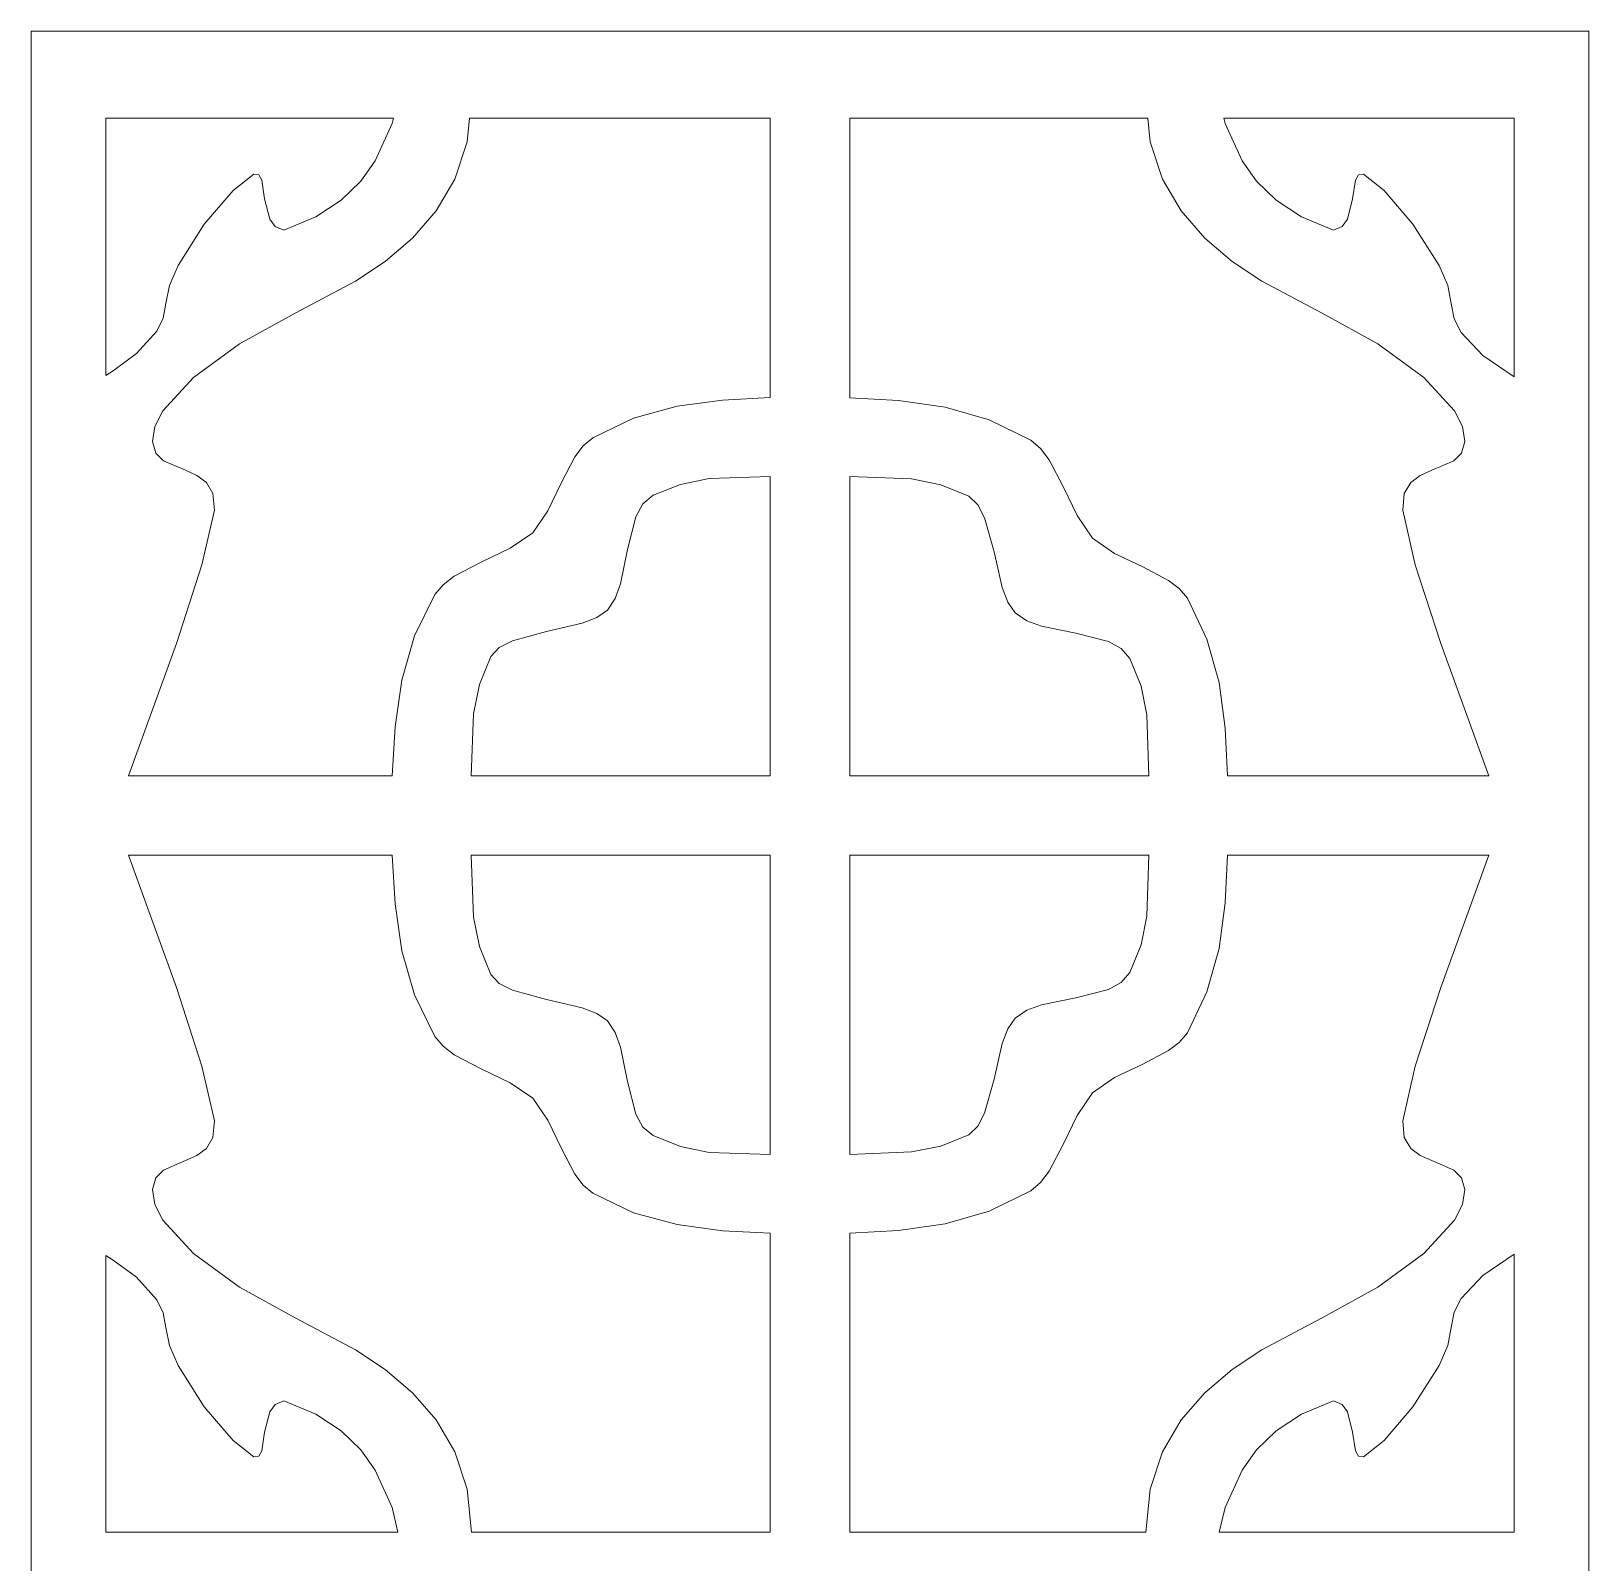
# Model space of a CAD drawing. Header units: centimetres. Extents: x -9.2 to 6.7, y -13.6 to 13.1.
# Drawn here: x -0.08 to 6.71, y 6.39 to 13.07 of the extents above; entities that cross this region are included whole.
import ezdxf

# ---------------------------------------------------------------- set-up
doc = ezdxf.new("R2010")
doc.units = ezdxf.units.CM
doc.header["$MEASUREMENT"] = 0
doc.layers.add('layer 1', color=7, linetype='Continuous')

msp = doc.modelspace()

# ---------------------------------------------------------------- linework, layer by layer
at = {"layer": 'layer 1', "color": 242, "lineweight": 9}
for points, knots in [([(-0.08297, 13.06701), (-0.08297, 13.06701), (6.71348, 13.06701), (6.71348, 13.06701), (6.71348, 13.06701), (6.71348, 13.06701), (6.71348, -13.57505), (6.71348, -13.57505), (6.71348, -13.57505), (6.71348, -13.57505), (-0.08297, -13.57505), (-0.08297, -13.57505), (-0.08297, -13.57505), (-0.08297, -13.57505), (-0.08297, 13.06701), (-0.08297, 13.06701)], [0, 0, 0, 0, 0.2, 0.2, 0.2, 0.2, 0.4, 0.4, 0.4, 0.4, 0.6, 0.6, 0.6, 0.6, 1, 1, 1, 1]), ([(0.24286, 12.68694), (0.24286, 12.68694), (1.49748, 12.68694), (1.49748, 12.68694), (1.49748, 12.68694), (1.49748, 12.68694), (1.4924, 12.66482), (1.4924, 12.66482), (1.4924, 12.66482), (1.4924, 12.66482), (1.41815, 12.50112), (1.41815, 12.50112), (1.41815, 12.50112), (1.41815, 12.50112), (1.35477, 12.4134), (1.35477, 12.4134), (1.35477, 12.4134), (1.35477, 12.4134), (1.26922, 12.32959), (1.26922, 12.32959), (1.26922, 12.32959), (1.26922, 12.32959), (1.15893, 12.25664), (1.15893, 12.25664), (1.15893, 12.25664), (1.15893, 12.25664), (1.01998, 12.19933), (1.01998, 12.19933), (1.01998, 12.19933), (1.01998, 12.19933), (0.98177, 12.21539), (0.98177, 12.21539), (0.98177, 12.21539), (0.98177, 12.21539), (0.95788, 12.24753), (0.95788, 12.24753), (0.95788, 12.24753), (0.95788, 12.24753), (0.93574, 12.33611), (0.93574, 12.33611), (0.93574, 12.33611), (0.93574, 12.33611), (0.92315, 12.41774), (0.92315, 12.41774), (0.92315, 12.41774), (0.92315, 12.41774), (0.91056, 12.44076), (0.91056, 12.44076), (0.91056, 12.44076), (0.91056, 12.44076), (0.88884, 12.44379), (0.88884, 12.44379), (0.88884, 12.44379), (0.88884, 12.44379), (0.79897, 12.37259), (0.79897, 12.37259), (0.79897, 12.37259), (0.79897, 12.37259), (0.67261, 12.22495), (0.67261, 12.22495), (0.67261, 12.22495), (0.67261, 12.22495), (0.55841, 12.04517), (0.55841, 12.04517), (0.55841, 12.04517), (0.55841, 12.04517), (0.52107, 11.95748), (0.52107, 11.95748), (0.52107, 11.95748), (0.52107, 11.95748), (0.50501, 11.87888), (0.50501, 11.87888), (0.50501, 11.87888), (0.50501, 11.87888), (0.49283, 11.81548), (0.49283, 11.81548), (0.49283, 11.81548), (0.49283, 11.81548), (0.46505, 11.75817), (0.46505, 11.75817), (0.46505, 11.75817), (0.46505, 11.75817), (0.37734, 11.66047), (0.37734, 11.66047), (0.37734, 11.66047), (0.37734, 11.66047), (0.27443, 11.58491), (0.27443, 11.58491), (0.27443, 11.58491), (0.27443, 11.58491), (0.24286, 11.56472), (0.24286, 11.56472), (0.24286, 11.56472), (0.24286, 11.56472), (0.24286, 12.68694), (0.24286, 12.68694)], [0, 0, 0, 0, 0.04, 0.04, 0.04, 0.04, 0.08, 0.08, 0.08, 0.08, 0.12, 0.12, 0.12, 0.12, 0.16, 0.16, 0.16, 0.16, 0.2, 0.2, 0.2, 0.2, 0.24, 0.24, 0.24, 0.24, 0.28, 0.28, 0.28, 0.28, 0.32, 0.32, 0.32, 0.32, 0.36, 0.36, 0.36, 0.36, 0.4, 0.4, 0.4, 0.4, 0.44, 0.44, 0.44, 0.44, 0.48, 0.48, 0.48, 0.48, 0.52, 0.52, 0.52, 0.52, 0.56, 0.56, 0.56, 0.56, 0.6, 0.6, 0.6, 0.6, 0.64, 0.64, 0.64, 0.64, 0.68, 0.68, 0.68, 0.68, 0.72, 0.72, 0.72, 0.72, 0.76, 0.76, 0.76, 0.76, 0.8, 0.8, 0.8, 0.8, 0.84, 0.84, 0.84, 0.84, 0.88, 0.88, 0.88, 0.88, 0.92, 0.92, 0.92, 0.92, 1, 1, 1, 1]), ([(1.83002, 12.68694), (1.83002, 12.68694), (3.14156, 12.68694), (3.14156, 12.68694), (3.14156, 12.68694), (3.14156, 12.68694), (3.14156, 11.46853), (3.14156, 11.46853), (3.14156, 11.46853), (3.14156, 11.46853), (2.93401, 11.45813), (2.93401, 11.45813), (2.93401, 11.45813), (2.93401, 11.45813), (2.73514, 11.43077), (2.73514, 11.43077), (2.73514, 11.43077), (2.73514, 11.43077), (2.54581, 11.37866), (2.54581, 11.37866), (2.54581, 11.37866), (2.54581, 11.37866), (2.36779, 11.29312), (2.36779, 11.29312), (2.36779, 11.29312), (2.36779, 11.29312), (2.32568, 11.25795), (2.32568, 11.25795), (2.32568, 11.25795), (2.32568, 11.25795), (2.28963, 11.21106), (2.28963, 11.21106), (2.28963, 11.21106), (2.28963, 11.21106), (2.22884, 11.09554), (2.22884, 11.09554), (2.22884, 11.09554), (2.22884, 11.09554), (2.17196, 10.97526), (2.17196, 10.97526), (2.17196, 10.97526), (2.17196, 10.97526), (2.10553, 10.87888), (2.10553, 10.87888), (2.10553, 10.87888), (2.10553, 10.87888), (2.00695, 10.812), (2.00695, 10.812), (2.00695, 10.812), (2.00695, 10.812), (1.88277, 10.75252), (1.88277, 10.75252), (1.88277, 10.75252), (1.88277, 10.75252), (1.76293, 10.68955), (1.76293, 10.68955), (1.76293, 10.68955), (1.76293, 10.68955), (1.71472, 10.65265), (1.71472, 10.65265), (1.71472, 10.65265), (1.71472, 10.65265), (1.6787, 10.61052), (1.6787, 10.61052), (1.6787, 10.61052), (1.6787, 10.61052), (1.58924, 10.42903), (1.58924, 10.42903), (1.58924, 10.42903), (1.58924, 10.42903), (1.53367, 10.2358), (1.53367, 10.2358), (1.53367, 10.2358), (1.53367, 10.2358), (1.50457, 10.03215), (1.50457, 10.03215), (1.50457, 10.03215), (1.50457, 10.03215), (1.49284, 9.81983), (1.49284, 9.81983), (1.49284, 9.81983), (1.49284, 9.81983), (0.34129, 9.81983), (0.34129, 9.81983), (0.34129, 9.81983), (0.34129, 9.81983), (0.55102, 10.39647), (0.55102, 10.39647), (0.55102, 10.39647), (0.55102, 10.39647), (0.66219, 10.73993), (0.66219, 10.73993), (0.66219, 10.73993), (0.66219, 10.73993), (0.71689, 10.97831), (0.71689, 10.97831), (0.71689, 10.97831), (0.71689, 10.97831), (0.71039, 11.04995), (0.71039, 11.04995), (0.71039, 11.04995), (0.71039, 11.04995), (0.68259, 11.09815), (0.68259, 11.09815), (0.68259, 11.09815), (0.68259, 11.09815), (0.64047, 11.12942), (0.64047, 11.12942), (0.64047, 11.12942), (0.64047, 11.12942), (0.59097, 11.15156), (0.59097, 11.15156), (0.59097, 11.15156), (0.59097, 11.15156), (0.49458, 11.19324), (0.49458, 11.19324), (0.49458, 11.19324), (0.49458, 11.19324), (0.46115, 11.22668), (0.46115, 11.22668), (0.46115, 11.22668), (0.46115, 11.22668), (0.44638, 11.27749), (0.44638, 11.27749), (0.44638, 11.27749), (0.44638, 11.27749), (0.4568, 11.34218), (0.4568, 11.34218), (0.4568, 11.34218), (0.4568, 11.34218), (0.49197, 11.41166), (0.49197, 11.41166), (0.49197, 11.41166), (0.49197, 11.41166), (0.6257, 11.55713), (0.6257, 11.55713), (0.6257, 11.55713), (0.6257, 11.55713), (0.82545, 11.70301), (0.82545, 11.70301), (0.82545, 11.70301), (0.82545, 11.70301), (1.06905, 11.83676), (1.06905, 11.83676), (1.06905, 11.83676), (1.06905, 11.83676), (1.33261, 11.97657), (1.33261, 11.97657), (1.33261, 11.97657), (1.33261, 11.97657), (1.46157, 12.06299), (1.46157, 12.06299), (1.46157, 12.06299), (1.46157, 12.06299), (1.58099, 12.16416), (1.58099, 12.16416), (1.58099, 12.16416), (1.58099, 12.16416), (1.68433, 12.2827), (1.68433, 12.2827), (1.68433, 12.2827), (1.68433, 12.2827), (1.76554, 12.42209), (1.76554, 12.42209), (1.76554, 12.42209), (1.76554, 12.42209), (1.81938, 12.58447), (1.81938, 12.58447), (1.81938, 12.58447), (1.81938, 12.58447), (1.83002, 12.68694), (1.83002, 12.68694)], [0, 0, 0, 0, 0.0227273, 0.0227273, 0.0227273, 0.0227273, 0.0454545, 0.0454545, 0.0454545, 0.0454545, 0.0681818, 0.0681818, 0.0681818, 0.0681818, 0.0909091, 0.0909091, 0.0909091, 0.0909091, 0.1136364, 0.1136364, 0.1136364, 0.1136364, 0.1363636, 0.1363636, 0.1363636, 0.1363636, 0.1590909, 0.1590909, 0.1590909, 0.1590909, 0.1818182, 0.1818182, 0.1818182, 0.1818182, 0.2045455, 0.2045455, 0.2045455, 0.2045455, 0.2272727, 0.2272727, 0.2272727, 0.2272727, 0.25, 0.25, 0.25, 0.25, 0.2727273, 0.2727273, 0.2727273, 0.2727273, 0.2954545, 0.2954545, 0.2954545, 0.2954545, 0.3181818, 0.3181818, 0.3181818, 0.3181818, 0.3409091, 0.3409091, 0.3409091, 0.3409091, 0.3636364, 0.3636364, 0.3636364, 0.3636364, 0.3863636, 0.3863636, 0.3863636, 0.3863636, 0.4090909, 0.4090909, 0.4090909, 0.4090909, 0.4318182, 0.4318182, 0.4318182, 0.4318182, 0.4545455, 0.4545455, 0.4545455, 0.4545455, 0.4772727, 0.4772727, 0.4772727, 0.4772727, 0.5, 0.5, 0.5, 0.5, 0.5227273, 0.5227273, 0.5227273, 0.5227273, 0.5454545, 0.5454545, 0.5454545, 0.5454545, 0.5681818, 0.5681818, 0.5681818, 0.5681818, 0.5909091, 0.5909091, 0.5909091, 0.5909091, 0.6136364, 0.6136364, 0.6136364, 0.6136364, 0.6363636, 0.6363636, 0.6363636, 0.6363636, 0.6590909, 0.6590909, 0.6590909, 0.6590909, 0.6818182, 0.6818182, 0.6818182, 0.6818182, 0.7045455, 0.7045455, 0.7045455, 0.7045455, 0.7272727, 0.7272727, 0.7272727, 0.7272727, 0.75, 0.75, 0.75, 0.75, 0.7727273, 0.7727273, 0.7727273, 0.7727273, 0.7954545, 0.7954545, 0.7954545, 0.7954545, 0.8181818, 0.8181818, 0.8181818, 0.8181818, 0.8409091, 0.8409091, 0.8409091, 0.8409091, 0.8636364, 0.8636364, 0.8636364, 0.8636364, 0.8863636, 0.8863636, 0.8863636, 0.8863636, 0.9090909, 0.9090909, 0.9090909, 0.9090909, 0.9318182, 0.9318182, 0.9318182, 0.9318182, 0.9545455, 0.9545455, 0.9545455, 0.9545455, 1, 1, 1, 1]), ([(3.48895, 12.68694), (3.48895, 12.68694), (4.78876, 12.68694), (4.78876, 12.68694), (4.78876, 12.68694), (4.78876, 12.68694), (4.79941, 12.58447), (4.79941, 12.58447), (4.79941, 12.58447), (4.79941, 12.58447), (4.85282, 12.42209), (4.85282, 12.42209), (4.85282, 12.42209), (4.85282, 12.42209), (4.93446, 12.2827), (4.93446, 12.2827), (4.93446, 12.2827), (4.93446, 12.2827), (5.0378, 12.16416), (5.0378, 12.16416), (5.0378, 12.16416), (5.0378, 12.16416), (5.15676, 12.06299), (5.15676, 12.06299), (5.15676, 12.06299), (5.15676, 12.06299), (5.28617, 11.97657), (5.28617, 11.97657), (5.28617, 11.97657), (5.28617, 11.97657), (5.54974, 11.83676), (5.54974, 11.83676), (5.54974, 11.83676), (5.54974, 11.83676), (5.79332, 11.70301), (5.79332, 11.70301), (5.79332, 11.70301), (5.79332, 11.70301), (5.99307, 11.55713), (5.99307, 11.55713), (5.99307, 11.55713), (5.99307, 11.55713), (6.12682, 11.41166), (6.12682, 11.41166), (6.12682, 11.41166), (6.12682, 11.41166), (6.16199, 11.34218), (6.16199, 11.34218), (6.16199, 11.34218), (6.16199, 11.34218), (6.17197, 11.27749), (6.17197, 11.27749), (6.17197, 11.27749), (6.17197, 11.27749), (6.15764, 11.22668), (6.15764, 11.22668), (6.15764, 11.22668), (6.15764, 11.22668), (6.12421, 11.19324), (6.12421, 11.19324), (6.12421, 11.19324), (6.12421, 11.19324), (6.0278, 11.15156), (6.0278, 11.15156), (6.0278, 11.15156), (6.0278, 11.15156), (5.97787, 11.12942), (5.97787, 11.12942), (5.97787, 11.12942), (5.97787, 11.12942), (5.93618, 11.09815), (5.93618, 11.09815), (5.93618, 11.09815), (5.93618, 11.09815), (5.9084, 11.04995), (5.9084, 11.04995), (5.9084, 11.04995), (5.9084, 11.04995), (5.90188, 10.97831), (5.90188, 10.97831), (5.90188, 10.97831), (5.90188, 10.97831), (5.95616, 10.73993), (5.95616, 10.73993), (5.95616, 10.73993), (5.95616, 10.73993), (6.06732, 10.39647), (6.06732, 10.39647), (6.06732, 10.39647), (6.06732, 10.39647), (6.27705, 9.81983), (6.27705, 9.81983), (6.27705, 9.81983), (6.27705, 9.81983), (5.13723, 9.81983), (5.13723, 9.81983), (5.13723, 9.81983), (5.13723, 9.81983), (5.12681, 10.02695), (5.12681, 10.02695), (5.12681, 10.02695), (5.12681, 10.02695), (5.09989, 10.22625), (5.09989, 10.22625), (5.09989, 10.22625), (5.09989, 10.22625), (5.04734, 10.41556), (5.04734, 10.41556), (5.04734, 10.41556), (5.04734, 10.41556), (4.9618, 10.59359), (4.9618, 10.59359), (4.9618, 10.59359), (4.9618, 10.59359), (4.92663, 10.63571), (4.92663, 10.63571), (4.92663, 10.63571), (4.92663, 10.63571), (4.87974, 10.67176), (4.87974, 10.67176), (4.87974, 10.67176), (4.87974, 10.67176), (4.76424, 10.73254), (4.76424, 10.73254), (4.76424, 10.73254), (4.76424, 10.73254), (4.64396, 10.78943), (4.64396, 10.78943), (4.64396, 10.78943), (4.64396, 10.78943), (4.54756, 10.85586), (4.54756, 10.85586), (4.54756, 10.85586), (4.54756, 10.85586), (4.48068, 10.95442), (4.48068, 10.95442), (4.48068, 10.95442), (4.48068, 10.95442), (4.4212, 11.07862), (4.4212, 11.07862), (4.4212, 11.07862), (4.4212, 11.07862), (4.35823, 11.19803), (4.35823, 11.19803), (4.35823, 11.19803), (4.35823, 11.19803), (4.32133, 11.24665), (4.32133, 11.24665), (4.32133, 11.24665), (4.32133, 11.24665), (4.27922, 11.28269), (4.27922, 11.28269), (4.27922, 11.28269), (4.27922, 11.28269), (4.09771, 11.37215), (4.09771, 11.37215), (4.09771, 11.37215), (4.09771, 11.37215), (3.90448, 11.42728), (3.90448, 11.42728), (3.90448, 11.42728), (3.90448, 11.42728), (3.70083, 11.45682), (3.70083, 11.45682), (3.70083, 11.45682), (3.70083, 11.45682), (3.48895, 11.46811), (3.48895, 11.46811), (3.48895, 11.46811), (3.48895, 11.46811), (3.48895, 12.68694), (3.48895, 12.68694)], [0, 0, 0, 0, 0.0227273, 0.0227273, 0.0227273, 0.0227273, 0.0454545, 0.0454545, 0.0454545, 0.0454545, 0.0681818, 0.0681818, 0.0681818, 0.0681818, 0.0909091, 0.0909091, 0.0909091, 0.0909091, 0.1136364, 0.1136364, 0.1136364, 0.1136364, 0.1363636, 0.1363636, 0.1363636, 0.1363636, 0.1590909, 0.1590909, 0.1590909, 0.1590909, 0.1818182, 0.1818182, 0.1818182, 0.1818182, 0.2045455, 0.2045455, 0.2045455, 0.2045455, 0.2272727, 0.2272727, 0.2272727, 0.2272727, 0.25, 0.25, 0.25, 0.25, 0.2727273, 0.2727273, 0.2727273, 0.2727273, 0.2954545, 0.2954545, 0.2954545, 0.2954545, 0.3181818, 0.3181818, 0.3181818, 0.3181818, 0.3409091, 0.3409091, 0.3409091, 0.3409091, 0.3636364, 0.3636364, 0.3636364, 0.3636364, 0.3863636, 0.3863636, 0.3863636, 0.3863636, 0.4090909, 0.4090909, 0.4090909, 0.4090909, 0.4318182, 0.4318182, 0.4318182, 0.4318182, 0.4545455, 0.4545455, 0.4545455, 0.4545455, 0.4772727, 0.4772727, 0.4772727, 0.4772727, 0.5, 0.5, 0.5, 0.5, 0.5227273, 0.5227273, 0.5227273, 0.5227273, 0.5454545, 0.5454545, 0.5454545, 0.5454545, 0.5681818, 0.5681818, 0.5681818, 0.5681818, 0.5909091, 0.5909091, 0.5909091, 0.5909091, 0.6136364, 0.6136364, 0.6136364, 0.6136364, 0.6363636, 0.6363636, 0.6363636, 0.6363636, 0.6590909, 0.6590909, 0.6590909, 0.6590909, 0.6818182, 0.6818182, 0.6818182, 0.6818182, 0.7045455, 0.7045455, 0.7045455, 0.7045455, 0.7272727, 0.7272727, 0.7272727, 0.7272727, 0.75, 0.75, 0.75, 0.75, 0.7727273, 0.7727273, 0.7727273, 0.7727273, 0.7954545, 0.7954545, 0.7954545, 0.7954545, 0.8181818, 0.8181818, 0.8181818, 0.8181818, 0.8409091, 0.8409091, 0.8409091, 0.8409091, 0.8636364, 0.8636364, 0.8636364, 0.8636364, 0.8863636, 0.8863636, 0.8863636, 0.8863636, 0.9090909, 0.9090909, 0.9090909, 0.9090909, 0.9318182, 0.9318182, 0.9318182, 0.9318182, 0.9545455, 0.9545455, 0.9545455, 0.9545455, 1, 1, 1, 1]), ([(5.1212, 12.68694), (5.1212, 12.68694), (6.38765, 12.68694), (6.38765, 12.68694), (6.38765, 12.68694), (6.38765, 12.68694), (6.38765, 11.55884), (6.38765, 11.55884), (6.38765, 11.55884), (6.38765, 11.55884), (6.251, 11.65222), (6.251, 11.65222), (6.251, 11.65222), (6.251, 11.65222), (6.15677, 11.75295), (6.15677, 11.75295), (6.15677, 11.75295), (6.15677, 11.75295), (6.12638, 11.81287), (6.12638, 11.81287), (6.12638, 11.81287), (6.12638, 11.81287), (6.11335, 11.87888), (6.11335, 11.87888), (6.11335, 11.87888), (6.11335, 11.87888), (6.09772, 11.95748), (6.09772, 11.95748), (6.09772, 11.95748), (6.09772, 11.95748), (6.06038, 12.04517), (6.06038, 12.04517), (6.06038, 12.04517), (6.06038, 12.04517), (5.94618, 12.22495), (5.94618, 12.22495), (5.94618, 12.22495), (5.94618, 12.22495), (5.81982, 12.37259), (5.81982, 12.37259), (5.81982, 12.37259), (5.81982, 12.37259), (5.72994, 12.44379), (5.72994, 12.44379), (5.72994, 12.44379), (5.72994, 12.44379), (5.70822, 12.44076), (5.70822, 12.44076), (5.70822, 12.44076), (5.70822, 12.44076), (5.69562, 12.41774), (5.69562, 12.41774), (5.69562, 12.41774), (5.69562, 12.41774), (5.68261, 12.33611), (5.68261, 12.33611), (5.68261, 12.33611), (5.68261, 12.33611), (5.66089, 12.24753), (5.66089, 12.24753), (5.66089, 12.24753), (5.66089, 12.24753), (5.63658, 12.21539), (5.63658, 12.21539), (5.63658, 12.21539), (5.63658, 12.21539), (5.5988, 12.19933), (5.5988, 12.19933), (5.5988, 12.19933), (5.5988, 12.19933), (5.45985, 12.25664), (5.45985, 12.25664), (5.45985, 12.25664), (5.45985, 12.25664), (5.34913, 12.32959), (5.34913, 12.32959), (5.34913, 12.32959), (5.34913, 12.32959), (5.26403, 12.4134), (5.26403, 12.4134), (5.26403, 12.4134), (5.26403, 12.4134), (5.20018, 12.50112), (5.20018, 12.50112), (5.20018, 12.50112), (5.20018, 12.50112), (5.12637, 12.66482), (5.12637, 12.66482), (5.12637, 12.66482), (5.12637, 12.66482), (5.1212, 12.68694), (5.1212, 12.68694)], [0, 0, 0, 0, 0.0416667, 0.0416667, 0.0416667, 0.0416667, 0.0833333, 0.0833333, 0.0833333, 0.0833333, 0.125, 0.125, 0.125, 0.125, 0.1666667, 0.1666667, 0.1666667, 0.1666667, 0.2083333, 0.2083333, 0.2083333, 0.2083333, 0.25, 0.25, 0.25, 0.25, 0.2916667, 0.2916667, 0.2916667, 0.2916667, 0.3333333, 0.3333333, 0.3333333, 0.3333333, 0.375, 0.375, 0.375, 0.375, 0.4166667, 0.4166667, 0.4166667, 0.4166667, 0.4583333, 0.4583333, 0.4583333, 0.4583333, 0.5, 0.5, 0.5, 0.5, 0.5416667, 0.5416667, 0.5416667, 0.5416667, 0.5833333, 0.5833333, 0.5833333, 0.5833333, 0.625, 0.625, 0.625, 0.625, 0.6666667, 0.6666667, 0.6666667, 0.6666667, 0.7083333, 0.7083333, 0.7083333, 0.7083333, 0.75, 0.75, 0.75, 0.75, 0.7916667, 0.7916667, 0.7916667, 0.7916667, 0.8333333, 0.8333333, 0.8333333, 0.8333333, 0.875, 0.875, 0.875, 0.875, 0.9166667, 0.9166667, 0.9166667, 0.9166667, 1, 1, 1, 1]), ([(1.83632, 9.81983), (1.83632, 9.81983), (1.84716, 10.0899), (1.84716, 10.0899), (1.84716, 10.0899), (1.84716, 10.0899), (1.87366, 10.21757), (1.87366, 10.21757), (1.87366, 10.21757), (1.87366, 10.21757), (1.92316, 10.33914), (1.92316, 10.33914), (1.92316, 10.33914), (1.92316, 10.33914), (1.95962, 10.37909), (1.95962, 10.37909), (1.95962, 10.37909), (1.95962, 10.37909), (2.01651, 10.40862), (2.01651, 10.40862), (2.01651, 10.40862), (2.01651, 10.40862), (2.16589, 10.449), (2.16589, 10.449), (2.16589, 10.449), (2.16589, 10.449), (2.3209, 10.48504), (2.3209, 10.48504), (2.3209, 10.48504), (2.3209, 10.48504), (2.38472, 10.50936), (2.38472, 10.50936), (2.38472, 10.50936), (2.38472, 10.50936), (2.43161, 10.5415), (2.43161, 10.5415), (2.43161, 10.5415), (2.43161, 10.5415), (2.46549, 10.59229), (2.46549, 10.59229), (2.46549, 10.59229), (2.46549, 10.59229), (2.48894, 10.65655), (2.48894, 10.65655), (2.48894, 10.65655), (2.48894, 10.65655), (2.51933, 10.8068), (2.51933, 10.8068), (2.51933, 10.8068), (2.51933, 10.8068), (2.55581, 10.94922), (2.55581, 10.94922), (2.55581, 10.94922), (2.55581, 10.94922), (2.5862, 11.0048), (2.5862, 11.0048), (2.5862, 11.0048), (2.5862, 11.0048), (2.6305, 11.04258), (2.6305, 11.04258), (2.6305, 11.04258), (2.6305, 11.04258), (2.75034, 11.09034), (2.75034, 11.09034), (2.75034, 11.09034), (2.75034, 11.09034), (2.87582, 11.11553), (2.87582, 11.11553), (2.87582, 11.11553), (2.87582, 11.11553), (3.14156, 11.12507), (3.14156, 11.12507), (3.14156, 11.12507), (3.14156, 11.12507), (3.14156, 9.81983), (3.14156, 9.81983), (3.14156, 9.81983), (3.14156, 9.81983), (1.83632, 9.81983), (1.83632, 9.81983)], [0, 0, 0, 0, 0.047619, 0.047619, 0.047619, 0.047619, 0.0952381, 0.0952381, 0.0952381, 0.0952381, 0.1428571, 0.1428571, 0.1428571, 0.1428571, 0.1904762, 0.1904762, 0.1904762, 0.1904762, 0.2380952, 0.2380952, 0.2380952, 0.2380952, 0.2857143, 0.2857143, 0.2857143, 0.2857143, 0.3333333, 0.3333333, 0.3333333, 0.3333333, 0.3809524, 0.3809524, 0.3809524, 0.3809524, 0.4285714, 0.4285714, 0.4285714, 0.4285714, 0.4761905, 0.4761905, 0.4761905, 0.4761905, 0.5238095, 0.5238095, 0.5238095, 0.5238095, 0.5714286, 0.5714286, 0.5714286, 0.5714286, 0.6190476, 0.6190476, 0.6190476, 0.6190476, 0.6666667, 0.6666667, 0.6666667, 0.6666667, 0.7142857, 0.7142857, 0.7142857, 0.7142857, 0.7619048, 0.7619048, 0.7619048, 0.7619048, 0.8095238, 0.8095238, 0.8095238, 0.8095238, 0.8571429, 0.8571429, 0.8571429, 0.8571429, 0.9047619, 0.9047619, 0.9047619, 0.9047619, 1, 1, 1, 1]), ([(3.48895, 11.12464), (3.48895, 11.12464), (3.7586, 11.11379), (3.7586, 11.11379), (3.7586, 11.11379), (3.7586, 11.11379), (3.88625, 11.08773), (3.88625, 11.08773), (3.88625, 11.08773), (3.88625, 11.08773), (4.00782, 11.03823), (4.00782, 11.03823), (4.00782, 11.03823), (4.00782, 11.03823), (4.04777, 11.00133), (4.04777, 11.00133), (4.04777, 11.00133), (4.04777, 11.00133), (4.07731, 10.94444), (4.07731, 10.94444), (4.07731, 10.94444), (4.07731, 10.94444), (4.11812, 10.7955), (4.11812, 10.7955), (4.11812, 10.7955), (4.11812, 10.7955), (4.15416, 10.64049), (4.15416, 10.64049), (4.15416, 10.64049), (4.15416, 10.64049), (4.17804, 10.57623), (4.17804, 10.57623), (4.17804, 10.57623), (4.17804, 10.57623), (4.21018, 10.52976), (4.21018, 10.52976), (4.21018, 10.52976), (4.21018, 10.52976), (4.26097, 10.49547), (4.26097, 10.49547), (4.26097, 10.49547), (4.26097, 10.49547), (4.32567, 10.47245), (4.32567, 10.47245), (4.32567, 10.47245), (4.32567, 10.47245), (4.47548, 10.44162), (4.47548, 10.44162), (4.47548, 10.44162), (4.47548, 10.44162), (4.6179, 10.40558), (4.6179, 10.40558), (4.6179, 10.40558), (4.6179, 10.40558), (4.67348, 10.37519), (4.67348, 10.37519), (4.67348, 10.37519), (4.67348, 10.37519), (4.71126, 10.33089), (4.71126, 10.33089), (4.71126, 10.33089), (4.71126, 10.33089), (4.75946, 10.21061), (4.75946, 10.21061), (4.75946, 10.21061), (4.75946, 10.21061), (4.78421, 10.08513), (4.78421, 10.08513), (4.78421, 10.08513), (4.78421, 10.08513), (4.79375, 9.81983), (4.79375, 9.81983), (4.79375, 9.81983), (4.79375, 9.81983), (3.48895, 9.81983), (3.48895, 9.81983), (3.48895, 9.81983), (3.48895, 9.81983), (3.48895, 11.12464), (3.48895, 11.12464)], [0, 0, 0, 0, 0.047619, 0.047619, 0.047619, 0.047619, 0.0952381, 0.0952381, 0.0952381, 0.0952381, 0.1428571, 0.1428571, 0.1428571, 0.1428571, 0.1904762, 0.1904762, 0.1904762, 0.1904762, 0.2380952, 0.2380952, 0.2380952, 0.2380952, 0.2857143, 0.2857143, 0.2857143, 0.2857143, 0.3333333, 0.3333333, 0.3333333, 0.3333333, 0.3809524, 0.3809524, 0.3809524, 0.3809524, 0.4285714, 0.4285714, 0.4285714, 0.4285714, 0.4761905, 0.4761905, 0.4761905, 0.4761905, 0.5238095, 0.5238095, 0.5238095, 0.5238095, 0.5714286, 0.5714286, 0.5714286, 0.5714286, 0.6190476, 0.6190476, 0.6190476, 0.6190476, 0.6666667, 0.6666667, 0.6666667, 0.6666667, 0.7142857, 0.7142857, 0.7142857, 0.7142857, 0.7619048, 0.7619048, 0.7619048, 0.7619048, 0.8095238, 0.8095238, 0.8095238, 0.8095238, 0.8571429, 0.8571429, 0.8571429, 0.8571429, 0.9047619, 0.9047619, 0.9047619, 0.9047619, 1, 1, 1, 1]), ([(3.14156, 7.82372), (3.14156, 7.82372), (2.93401, 7.83414), (2.93401, 7.83414), (2.93401, 7.83414), (2.93401, 7.83414), (2.73514, 7.8615), (2.73514, 7.8615), (2.73514, 7.8615), (2.73514, 7.8615), (2.54581, 7.91361), (2.54581, 7.91361), (2.54581, 7.91361), (2.54581, 7.91361), (2.36779, 7.99914), (2.36779, 7.99914), (2.36779, 7.99914), (2.36779, 7.99914), (2.32568, 8.03431), (2.32568, 8.03431), (2.32568, 8.03431), (2.32568, 8.03431), (2.28963, 8.08121), (2.28963, 8.08121), (2.28963, 8.08121), (2.28963, 8.08121), (2.22884, 8.19671), (2.22884, 8.19671), (2.22884, 8.19671), (2.22884, 8.19671), (2.17196, 8.31699), (2.17196, 8.31699), (2.17196, 8.31699), (2.17196, 8.31699), (2.10553, 8.41338), (2.10553, 8.41338), (2.10553, 8.41338), (2.10553, 8.41338), (2.00695, 8.48025), (2.00695, 8.48025), (2.00695, 8.48025), (2.00695, 8.48025), (1.88277, 8.53975), (1.88277, 8.53975), (1.88277, 8.53975), (1.88277, 8.53975), (1.76293, 8.6027), (1.76293, 8.6027), (1.76293, 8.6027), (1.76293, 8.6027), (1.71472, 8.6396), (1.71472, 8.6396), (1.71472, 8.6396), (1.71472, 8.6396), (1.6787, 8.68173), (1.6787, 8.68173), (1.6787, 8.68173), (1.6787, 8.68173), (1.58924, 8.86324), (1.58924, 8.86324), (1.58924, 8.86324), (1.58924, 8.86324), (1.53367, 9.05645), (1.53367, 9.05645), (1.53367, 9.05645), (1.53367, 9.05645), (1.50457, 9.2601), (1.50457, 9.2601), (1.50457, 9.2601), (1.50457, 9.2601), (1.49284, 9.47244), (1.49284, 9.47244), (1.49284, 9.47244), (1.49284, 9.47244), (0.34129, 9.47244), (0.34129, 9.47244), (0.34129, 9.47244), (0.34129, 9.47244), (0.55102, 8.8958), (0.55102, 8.8958), (0.55102, 8.8958), (0.55102, 8.8958), (0.66219, 8.55232), (0.66219, 8.55232), (0.66219, 8.55232), (0.66219, 8.55232), (0.71689, 8.31394), (0.71689, 8.31394), (0.71689, 8.31394), (0.71689, 8.31394), (0.71039, 8.2423), (0.71039, 8.2423), (0.71039, 8.2423), (0.71039, 8.2423), (0.68259, 8.1941), (0.68259, 8.1941), (0.68259, 8.1941), (0.68259, 8.1941), (0.64047, 8.16284), (0.64047, 8.16284), (0.64047, 8.16284), (0.64047, 8.16284), (0.59097, 8.1407), (0.59097, 8.1407), (0.59097, 8.1407), (0.59097, 8.1407), (0.49458, 8.09901), (0.49458, 8.09901), (0.49458, 8.09901), (0.49458, 8.09901), (0.46115, 8.06557), (0.46115, 8.06557), (0.46115, 8.06557), (0.46115, 8.06557), (0.44638, 8.01478), (0.44638, 8.01478), (0.44638, 8.01478), (0.44638, 8.01478), (0.4568, 7.95008), (0.4568, 7.95008), (0.4568, 7.95008), (0.4568, 7.95008), (0.49197, 7.88059), (0.49197, 7.88059), (0.49197, 7.88059), (0.49197, 7.88059), (0.6257, 7.73514), (0.6257, 7.73514), (0.6257, 7.73514), (0.6257, 7.73514), (0.82545, 7.58924), (0.82545, 7.58924), (0.82545, 7.58924), (0.82545, 7.58924), (1.06905, 7.45549), (1.06905, 7.45549), (1.06905, 7.45549), (1.06905, 7.45549), (1.33261, 7.31569), (1.33261, 7.31569), (1.33261, 7.31569), (1.33261, 7.31569), (1.46157, 7.22928), (1.46157, 7.22928), (1.46157, 7.22928), (1.46157, 7.22928), (1.58099, 7.1281), (1.58099, 7.1281), (1.58099, 7.1281), (1.58099, 7.1281), (1.68433, 7.00955), (1.68433, 7.00955), (1.68433, 7.00955), (1.68433, 7.00955), (1.76554, 6.87018), (1.76554, 6.87018), (1.76554, 6.87018), (1.76554, 6.87018), (1.81938, 6.70778), (1.81938, 6.70778), (1.81938, 6.70778), (1.81938, 6.70778), (1.83891, 6.51977), (1.83891, 6.51977), (1.83891, 6.51977), (1.83891, 6.51977), (3.14156, 6.51977), (3.14156, 6.51977), (3.14156, 6.51977), (3.14156, 6.51977), (3.14156, 7.82372), (3.14156, 7.82372)], [0, 0, 0, 0, 0.0227273, 0.0227273, 0.0227273, 0.0227273, 0.0454545, 0.0454545, 0.0454545, 0.0454545, 0.0681818, 0.0681818, 0.0681818, 0.0681818, 0.0909091, 0.0909091, 0.0909091, 0.0909091, 0.1136364, 0.1136364, 0.1136364, 0.1136364, 0.1363636, 0.1363636, 0.1363636, 0.1363636, 0.1590909, 0.1590909, 0.1590909, 0.1590909, 0.1818182, 0.1818182, 0.1818182, 0.1818182, 0.2045455, 0.2045455, 0.2045455, 0.2045455, 0.2272727, 0.2272727, 0.2272727, 0.2272727, 0.25, 0.25, 0.25, 0.25, 0.2727273, 0.2727273, 0.2727273, 0.2727273, 0.2954545, 0.2954545, 0.2954545, 0.2954545, 0.3181818, 0.3181818, 0.3181818, 0.3181818, 0.3409091, 0.3409091, 0.3409091, 0.3409091, 0.3636364, 0.3636364, 0.3636364, 0.3636364, 0.3863636, 0.3863636, 0.3863636, 0.3863636, 0.4090909, 0.4090909, 0.4090909, 0.4090909, 0.4318182, 0.4318182, 0.4318182, 0.4318182, 0.4545455, 0.4545455, 0.4545455, 0.4545455, 0.4772727, 0.4772727, 0.4772727, 0.4772727, 0.5, 0.5, 0.5, 0.5, 0.5227273, 0.5227273, 0.5227273, 0.5227273, 0.5454545, 0.5454545, 0.5454545, 0.5454545, 0.5681818, 0.5681818, 0.5681818, 0.5681818, 0.5909091, 0.5909091, 0.5909091, 0.5909091, 0.6136364, 0.6136364, 0.6136364, 0.6136364, 0.6363636, 0.6363636, 0.6363636, 0.6363636, 0.6590909, 0.6590909, 0.6590909, 0.6590909, 0.6818182, 0.6818182, 0.6818182, 0.6818182, 0.7045455, 0.7045455, 0.7045455, 0.7045455, 0.7272727, 0.7272727, 0.7272727, 0.7272727, 0.75, 0.75, 0.75, 0.75, 0.7727273, 0.7727273, 0.7727273, 0.7727273, 0.7954545, 0.7954545, 0.7954545, 0.7954545, 0.8181818, 0.8181818, 0.8181818, 0.8181818, 0.8409091, 0.8409091, 0.8409091, 0.8409091, 0.8636364, 0.8636364, 0.8636364, 0.8636364, 0.8863636, 0.8863636, 0.8863636, 0.8863636, 0.9090909, 0.9090909, 0.9090909, 0.9090909, 0.9318182, 0.9318182, 0.9318182, 0.9318182, 0.9545455, 0.9545455, 0.9545455, 0.9545455, 1, 1, 1, 1]), ([(1.83632, 9.47244), (1.83632, 9.47244), (1.84716, 9.20236), (1.84716, 9.20236), (1.84716, 9.20236), (1.84716, 9.20236), (1.87366, 9.0747), (1.87366, 9.0747), (1.87366, 9.0747), (1.87366, 9.0747), (1.92316, 8.95311), (1.92316, 8.95311), (1.92316, 8.95311), (1.92316, 8.95311), (1.95962, 8.91316), (1.95962, 8.91316), (1.95962, 8.91316), (1.95962, 8.91316), (2.01651, 8.88365), (2.01651, 8.88365), (2.01651, 8.88365), (2.01651, 8.88365), (2.16589, 8.84326), (2.16589, 8.84326), (2.16589, 8.84326), (2.16589, 8.84326), (2.3209, 8.80723), (2.3209, 8.80723), (2.3209, 8.80723), (2.3209, 8.80723), (2.38472, 8.7829), (2.38472, 8.7829), (2.38472, 8.7829), (2.38472, 8.7829), (2.43161, 8.75077), (2.43161, 8.75077), (2.43161, 8.75077), (2.43161, 8.75077), (2.46549, 8.69996), (2.46549, 8.69996), (2.46549, 8.69996), (2.46549, 8.69996), (2.48894, 8.6357), (2.48894, 8.6357), (2.48894, 8.6357), (2.48894, 8.6357), (2.51933, 8.48547), (2.51933, 8.48547), (2.51933, 8.48547), (2.51933, 8.48547), (2.55581, 8.34303), (2.55581, 8.34303), (2.55581, 8.34303), (2.55581, 8.34303), (2.5862, 8.28746), (2.5862, 8.28746), (2.5862, 8.28746), (2.5862, 8.28746), (2.6305, 8.24968), (2.6305, 8.24968), (2.6305, 8.24968), (2.6305, 8.24968), (2.75034, 8.20191), (2.75034, 8.20191), (2.75034, 8.20191), (2.75034, 8.20191), (2.87582, 8.17674), (2.87582, 8.17674), (2.87582, 8.17674), (2.87582, 8.17674), (3.14156, 8.16718), (3.14156, 8.16718), (3.14156, 8.16718), (3.14156, 8.16718), (3.14156, 9.47244), (3.14156, 9.47244), (3.14156, 9.47244), (3.14156, 9.47244), (1.83632, 9.47244), (1.83632, 9.47244)], [0, 0, 0, 0, 0.047619, 0.047619, 0.047619, 0.047619, 0.0952381, 0.0952381, 0.0952381, 0.0952381, 0.1428571, 0.1428571, 0.1428571, 0.1428571, 0.1904762, 0.1904762, 0.1904762, 0.1904762, 0.2380952, 0.2380952, 0.2380952, 0.2380952, 0.2857143, 0.2857143, 0.2857143, 0.2857143, 0.3333333, 0.3333333, 0.3333333, 0.3333333, 0.3809524, 0.3809524, 0.3809524, 0.3809524, 0.4285714, 0.4285714, 0.4285714, 0.4285714, 0.4761905, 0.4761905, 0.4761905, 0.4761905, 0.5238095, 0.5238095, 0.5238095, 0.5238095, 0.5714286, 0.5714286, 0.5714286, 0.5714286, 0.6190476, 0.6190476, 0.6190476, 0.6190476, 0.6666667, 0.6666667, 0.6666667, 0.6666667, 0.7142857, 0.7142857, 0.7142857, 0.7142857, 0.7619048, 0.7619048, 0.7619048, 0.7619048, 0.8095238, 0.8095238, 0.8095238, 0.8095238, 0.8571429, 0.8571429, 0.8571429, 0.8571429, 0.9047619, 0.9047619, 0.9047619, 0.9047619, 1, 1, 1, 1]), ([(3.48895, 8.16762), (3.48895, 8.16762), (3.7586, 8.17848), (3.7586, 8.17848), (3.7586, 8.17848), (3.7586, 8.17848), (3.88625, 8.20452), (3.88625, 8.20452), (3.88625, 8.20452), (3.88625, 8.20452), (4.00782, 8.25402), (4.00782, 8.25402), (4.00782, 8.25402), (4.00782, 8.25402), (4.04777, 8.29094), (4.04777, 8.29094), (4.04777, 8.29094), (4.04777, 8.29094), (4.07731, 8.34782), (4.07731, 8.34782), (4.07731, 8.34782), (4.07731, 8.34782), (4.11812, 8.49675), (4.11812, 8.49675), (4.11812, 8.49675), (4.11812, 8.49675), (4.15416, 8.65178), (4.15416, 8.65178), (4.15416, 8.65178), (4.15416, 8.65178), (4.17804, 8.71604), (4.17804, 8.71604), (4.17804, 8.71604), (4.17804, 8.71604), (4.21018, 8.76249), (4.21018, 8.76249), (4.21018, 8.76249), (4.21018, 8.76249), (4.26097, 8.79681), (4.26097, 8.79681), (4.26097, 8.79681), (4.26097, 8.79681), (4.32567, 8.8198), (4.32567, 8.8198), (4.32567, 8.8198), (4.32567, 8.8198), (4.47548, 8.85065), (4.47548, 8.85065), (4.47548, 8.85065), (4.47548, 8.85065), (4.6179, 8.88668), (4.6179, 8.88668), (4.6179, 8.88668), (4.6179, 8.88668), (4.67348, 8.91708), (4.67348, 8.91708), (4.67348, 8.91708), (4.67348, 8.91708), (4.71126, 8.96136), (4.71126, 8.96136), (4.71126, 8.96136), (4.71126, 8.96136), (4.75946, 9.08164), (4.75946, 9.08164), (4.75946, 9.08164), (4.75946, 9.08164), (4.78421, 9.20714), (4.78421, 9.20714), (4.78421, 9.20714), (4.78421, 9.20714), (4.79375, 9.47244), (4.79375, 9.47244), (4.79375, 9.47244), (4.79375, 9.47244), (3.48895, 9.47244), (3.48895, 9.47244), (3.48895, 9.47244), (3.48895, 9.47244), (3.48895, 8.16762), (3.48895, 8.16762)], [0, 0, 0, 0, 0.047619, 0.047619, 0.047619, 0.047619, 0.0952381, 0.0952381, 0.0952381, 0.0952381, 0.1428571, 0.1428571, 0.1428571, 0.1428571, 0.1904762, 0.1904762, 0.1904762, 0.1904762, 0.2380952, 0.2380952, 0.2380952, 0.2380952, 0.2857143, 0.2857143, 0.2857143, 0.2857143, 0.3333333, 0.3333333, 0.3333333, 0.3333333, 0.3809524, 0.3809524, 0.3809524, 0.3809524, 0.4285714, 0.4285714, 0.4285714, 0.4285714, 0.4761905, 0.4761905, 0.4761905, 0.4761905, 0.5238095, 0.5238095, 0.5238095, 0.5238095, 0.5714286, 0.5714286, 0.5714286, 0.5714286, 0.6190476, 0.6190476, 0.6190476, 0.6190476, 0.6666667, 0.6666667, 0.6666667, 0.6666667, 0.7142857, 0.7142857, 0.7142857, 0.7142857, 0.7619048, 0.7619048, 0.7619048, 0.7619048, 0.8095238, 0.8095238, 0.8095238, 0.8095238, 0.8571429, 0.8571429, 0.8571429, 0.8571429, 0.9047619, 0.9047619, 0.9047619, 0.9047619, 1, 1, 1, 1]), ([(5.13723, 9.47244), (5.13723, 9.47244), (5.12681, 9.26532), (5.12681, 9.26532), (5.12681, 9.26532), (5.12681, 9.26532), (5.09989, 9.06602), (5.09989, 9.06602), (5.09989, 9.06602), (5.09989, 9.06602), (5.04734, 8.87669), (5.04734, 8.87669), (5.04734, 8.87669), (5.04734, 8.87669), (4.9618, 8.69867), (4.9618, 8.69867), (4.9618, 8.69867), (4.9618, 8.69867), (4.92663, 8.65654), (4.92663, 8.65654), (4.92663, 8.65654), (4.92663, 8.65654), (4.87974, 8.62051), (4.87974, 8.62051), (4.87974, 8.62051), (4.87974, 8.62051), (4.76424, 8.55972), (4.76424, 8.55972), (4.76424, 8.55972), (4.76424, 8.55972), (4.64396, 8.50283), (4.64396, 8.50283), (4.64396, 8.50283), (4.64396, 8.50283), (4.54756, 8.43639), (4.54756, 8.43639), (4.54756, 8.43639), (4.54756, 8.43639), (4.48068, 8.33783), (4.48068, 8.33783), (4.48068, 8.33783), (4.48068, 8.33783), (4.4212, 8.21365), (4.4212, 8.21365), (4.4212, 8.21365), (4.4212, 8.21365), (4.35823, 8.09423), (4.35823, 8.09423), (4.35823, 8.09423), (4.35823, 8.09423), (4.32133, 8.0456), (4.32133, 8.0456), (4.32133, 8.0456), (4.32133, 8.0456), (4.27922, 8.00956), (4.27922, 8.00956), (4.27922, 8.00956), (4.27922, 8.00956), (4.09771, 7.92011), (4.09771, 7.92011), (4.09771, 7.92011), (4.09771, 7.92011), (3.90448, 7.86497), (3.90448, 7.86497), (3.90448, 7.86497), (3.90448, 7.86497), (3.70083, 7.83544), (3.70083, 7.83544), (3.70083, 7.83544), (3.70083, 7.83544), (3.48895, 7.82416), (3.48895, 7.82416), (3.48895, 7.82416), (3.48895, 7.82416), (3.48895, 6.51977), (3.48895, 6.51977), (3.48895, 6.51977), (3.48895, 6.51977), (4.77986, 6.51977), (4.77986, 6.51977), (4.77986, 6.51977), (4.77986, 6.51977), (4.79941, 6.70778), (4.79941, 6.70778), (4.79941, 6.70778), (4.79941, 6.70778), (4.85282, 6.87018), (4.85282, 6.87018), (4.85282, 6.87018), (4.85282, 6.87018), (4.93446, 7.00955), (4.93446, 7.00955), (4.93446, 7.00955), (4.93446, 7.00955), (5.0378, 7.1281), (5.0378, 7.1281), (5.0378, 7.1281), (5.0378, 7.1281), (5.15676, 7.22928), (5.15676, 7.22928), (5.15676, 7.22928), (5.15676, 7.22928), (5.28617, 7.31569), (5.28617, 7.31569), (5.28617, 7.31569), (5.28617, 7.31569), (5.54974, 7.45549), (5.54974, 7.45549), (5.54974, 7.45549), (5.54974, 7.45549), (5.79332, 7.58924), (5.79332, 7.58924), (5.79332, 7.58924), (5.79332, 7.58924), (5.99307, 7.73514), (5.99307, 7.73514), (5.99307, 7.73514), (5.99307, 7.73514), (6.12682, 7.88059), (6.12682, 7.88059), (6.12682, 7.88059), (6.12682, 7.88059), (6.16199, 7.95008), (6.16199, 7.95008), (6.16199, 7.95008), (6.16199, 7.95008), (6.17197, 8.01478), (6.17197, 8.01478), (6.17197, 8.01478), (6.17197, 8.01478), (6.15764, 8.06557), (6.15764, 8.06557), (6.15764, 8.06557), (6.15764, 8.06557), (6.12421, 8.09901), (6.12421, 8.09901), (6.12421, 8.09901), (6.12421, 8.09901), (6.0278, 8.1407), (6.0278, 8.1407), (6.0278, 8.1407), (6.0278, 8.1407), (5.97787, 8.16284), (5.97787, 8.16284), (5.97787, 8.16284), (5.97787, 8.16284), (5.93618, 8.1941), (5.93618, 8.1941), (5.93618, 8.1941), (5.93618, 8.1941), (5.9084, 8.2423), (5.9084, 8.2423), (5.9084, 8.2423), (5.9084, 8.2423), (5.90188, 8.31394), (5.90188, 8.31394), (5.90188, 8.31394), (5.90188, 8.31394), (5.95616, 8.55232), (5.95616, 8.55232), (5.95616, 8.55232), (5.95616, 8.55232), (6.06732, 8.8958), (6.06732, 8.8958), (6.06732, 8.8958), (6.06732, 8.8958), (6.27705, 9.47244), (6.27705, 9.47244), (6.27705, 9.47244), (6.27705, 9.47244), (5.13723, 9.47244), (5.13723, 9.47244)], [0, 0, 0, 0, 0.0227273, 0.0227273, 0.0227273, 0.0227273, 0.0454545, 0.0454545, 0.0454545, 0.0454545, 0.0681818, 0.0681818, 0.0681818, 0.0681818, 0.0909091, 0.0909091, 0.0909091, 0.0909091, 0.1136364, 0.1136364, 0.1136364, 0.1136364, 0.1363636, 0.1363636, 0.1363636, 0.1363636, 0.1590909, 0.1590909, 0.1590909, 0.1590909, 0.1818182, 0.1818182, 0.1818182, 0.1818182, 0.2045455, 0.2045455, 0.2045455, 0.2045455, 0.2272727, 0.2272727, 0.2272727, 0.2272727, 0.25, 0.25, 0.25, 0.25, 0.2727273, 0.2727273, 0.2727273, 0.2727273, 0.2954545, 0.2954545, 0.2954545, 0.2954545, 0.3181818, 0.3181818, 0.3181818, 0.3181818, 0.3409091, 0.3409091, 0.3409091, 0.3409091, 0.3636364, 0.3636364, 0.3636364, 0.3636364, 0.3863636, 0.3863636, 0.3863636, 0.3863636, 0.4090909, 0.4090909, 0.4090909, 0.4090909, 0.4318182, 0.4318182, 0.4318182, 0.4318182, 0.4545455, 0.4545455, 0.4545455, 0.4545455, 0.4772727, 0.4772727, 0.4772727, 0.4772727, 0.5, 0.5, 0.5, 0.5, 0.5227273, 0.5227273, 0.5227273, 0.5227273, 0.5454545, 0.5454545, 0.5454545, 0.5454545, 0.5681818, 0.5681818, 0.5681818, 0.5681818, 0.5909091, 0.5909091, 0.5909091, 0.5909091, 0.6136364, 0.6136364, 0.6136364, 0.6136364, 0.6363636, 0.6363636, 0.6363636, 0.6363636, 0.6590909, 0.6590909, 0.6590909, 0.6590909, 0.6818182, 0.6818182, 0.6818182, 0.6818182, 0.7045455, 0.7045455, 0.7045455, 0.7045455, 0.7272727, 0.7272727, 0.7272727, 0.7272727, 0.75, 0.75, 0.75, 0.75, 0.7727273, 0.7727273, 0.7727273, 0.7727273, 0.7954545, 0.7954545, 0.7954545, 0.7954545, 0.8181818, 0.8181818, 0.8181818, 0.8181818, 0.8409091, 0.8409091, 0.8409091, 0.8409091, 0.8636364, 0.8636364, 0.8636364, 0.8636364, 0.8863636, 0.8863636, 0.8863636, 0.8863636, 0.9090909, 0.9090909, 0.9090909, 0.9090909, 0.9318182, 0.9318182, 0.9318182, 0.9318182, 0.9545455, 0.9545455, 0.9545455, 0.9545455, 1, 1, 1, 1]), ([(0.24286, 6.51977), (0.24286, 6.51977), (0.24286, 7.72755), (0.24286, 7.72755), (0.24286, 7.72755), (0.24286, 7.72755), (0.27443, 7.70735), (0.27443, 7.70735), (0.27443, 7.70735), (0.27443, 7.70735), (0.37734, 7.63179), (0.37734, 7.63179), (0.37734, 7.63179), (0.37734, 7.63179), (0.46505, 7.5341), (0.46505, 7.5341), (0.46505, 7.5341), (0.46505, 7.5341), (0.49283, 7.47677), (0.49283, 7.47677), (0.49283, 7.47677), (0.49283, 7.47677), (0.50501, 7.41339), (0.50501, 7.41339), (0.50501, 7.41339), (0.50501, 7.41339), (0.52107, 7.3348), (0.52107, 7.3348), (0.52107, 7.3348), (0.52107, 7.3348), (0.55841, 7.24708), (0.55841, 7.24708), (0.55841, 7.24708), (0.55841, 7.24708), (0.67261, 7.06732), (0.67261, 7.06732), (0.67261, 7.06732), (0.67261, 7.06732), (0.79897, 6.91968), (0.79897, 6.91968), (0.79897, 6.91968), (0.79897, 6.91968), (0.88884, 6.84846), (0.88884, 6.84846), (0.88884, 6.84846), (0.88884, 6.84846), (0.91056, 6.85151), (0.91056, 6.85151), (0.91056, 6.85151), (0.91056, 6.85151), (0.92315, 6.87453), (0.92315, 6.87453), (0.92315, 6.87453), (0.92315, 6.87453), (0.93574, 6.95615), (0.93574, 6.95615), (0.93574, 6.95615), (0.93574, 6.95615), (0.95788, 7.04474), (0.95788, 7.04474), (0.95788, 7.04474), (0.95788, 7.04474), (0.98177, 7.07686), (0.98177, 7.07686), (0.98177, 7.07686), (0.98177, 7.07686), (1.01998, 7.09292), (1.01998, 7.09292), (1.01998, 7.09292), (1.01998, 7.09292), (1.15893, 7.03561), (1.15893, 7.03561), (1.15893, 7.03561), (1.15893, 7.03561), (1.26922, 6.96266), (1.26922, 6.96266), (1.26922, 6.96266), (1.26922, 6.96266), (1.35477, 6.87887), (1.35477, 6.87887), (1.35477, 6.87887), (1.35477, 6.87887), (1.41815, 6.79115), (1.41815, 6.79115), (1.41815, 6.79115), (1.41815, 6.79115), (1.4924, 6.62745), (1.4924, 6.62745), (1.4924, 6.62745), (1.4924, 6.62745), (1.51715, 6.51977), (1.51715, 6.51977), (1.51715, 6.51977), (1.51715, 6.51977), (0.24286, 6.51977), (0.24286, 6.51977)], [0, 0, 0, 0, 0.04, 0.04, 0.04, 0.04, 0.08, 0.08, 0.08, 0.08, 0.12, 0.12, 0.12, 0.12, 0.16, 0.16, 0.16, 0.16, 0.2, 0.2, 0.2, 0.2, 0.24, 0.24, 0.24, 0.24, 0.28, 0.28, 0.28, 0.28, 0.32, 0.32, 0.32, 0.32, 0.36, 0.36, 0.36, 0.36, 0.4, 0.4, 0.4, 0.4, 0.44, 0.44, 0.44, 0.44, 0.48, 0.48, 0.48, 0.48, 0.52, 0.52, 0.52, 0.52, 0.56, 0.56, 0.56, 0.56, 0.6, 0.6, 0.6, 0.6, 0.64, 0.64, 0.64, 0.64, 0.68, 0.68, 0.68, 0.68, 0.72, 0.72, 0.72, 0.72, 0.76, 0.76, 0.76, 0.76, 0.8, 0.8, 0.8, 0.8, 0.84, 0.84, 0.84, 0.84, 0.88, 0.88, 0.88, 0.88, 0.92, 0.92, 0.92, 0.92, 1, 1, 1, 1]), ([(6.38765, 7.73343), (6.38765, 7.73343), (6.38765, 6.51977), (6.38765, 6.51977), (6.38765, 6.51977), (6.38765, 6.51977), (5.10118, 6.51977), (5.10118, 6.51977), (5.10118, 6.51977), (5.10118, 6.51977), (5.12637, 6.62745), (5.12637, 6.62745), (5.12637, 6.62745), (5.12637, 6.62745), (5.20018, 6.79115), (5.20018, 6.79115), (5.20018, 6.79115), (5.20018, 6.79115), (5.26403, 6.87887), (5.26403, 6.87887), (5.26403, 6.87887), (5.26403, 6.87887), (5.34913, 6.96266), (5.34913, 6.96266), (5.34913, 6.96266), (5.34913, 6.96266), (5.45985, 7.03561), (5.45985, 7.03561), (5.45985, 7.03561), (5.45985, 7.03561), (5.5988, 7.09292), (5.5988, 7.09292), (5.5988, 7.09292), (5.5988, 7.09292), (5.63658, 7.07686), (5.63658, 7.07686), (5.63658, 7.07686), (5.63658, 7.07686), (5.66089, 7.04474), (5.66089, 7.04474), (5.66089, 7.04474), (5.66089, 7.04474), (5.68261, 6.95615), (5.68261, 6.95615), (5.68261, 6.95615), (5.68261, 6.95615), (5.69562, 6.87453), (5.69562, 6.87453), (5.69562, 6.87453), (5.69562, 6.87453), (5.70822, 6.85151), (5.70822, 6.85151), (5.70822, 6.85151), (5.70822, 6.85151), (5.72994, 6.84846), (5.72994, 6.84846), (5.72994, 6.84846), (5.72994, 6.84846), (5.81982, 6.91968), (5.81982, 6.91968), (5.81982, 6.91968), (5.81982, 6.91968), (5.94618, 7.06732), (5.94618, 7.06732), (5.94618, 7.06732), (5.94618, 7.06732), (6.06038, 7.24708), (6.06038, 7.24708), (6.06038, 7.24708), (6.06038, 7.24708), (6.09772, 7.3348), (6.09772, 7.3348), (6.09772, 7.3348), (6.09772, 7.3348), (6.11335, 7.41339), (6.11335, 7.41339), (6.11335, 7.41339), (6.11335, 7.41339), (6.12638, 7.47938), (6.12638, 7.47938), (6.12638, 7.47938), (6.12638, 7.47938), (6.15677, 7.5393), (6.15677, 7.5393), (6.15677, 7.5393), (6.15677, 7.5393), (6.251, 7.64004), (6.251, 7.64004), (6.251, 7.64004), (6.251, 7.64004), (6.38765, 7.73343), (6.38765, 7.73343)], [0, 0, 0, 0, 0.0416667, 0.0416667, 0.0416667, 0.0416667, 0.0833333, 0.0833333, 0.0833333, 0.0833333, 0.125, 0.125, 0.125, 0.125, 0.1666667, 0.1666667, 0.1666667, 0.1666667, 0.2083333, 0.2083333, 0.2083333, 0.2083333, 0.25, 0.25, 0.25, 0.25, 0.2916667, 0.2916667, 0.2916667, 0.2916667, 0.3333333, 0.3333333, 0.3333333, 0.3333333, 0.375, 0.375, 0.375, 0.375, 0.4166667, 0.4166667, 0.4166667, 0.4166667, 0.4583333, 0.4583333, 0.4583333, 0.4583333, 0.5, 0.5, 0.5, 0.5, 0.5416667, 0.5416667, 0.5416667, 0.5416667, 0.5833333, 0.5833333, 0.5833333, 0.5833333, 0.625, 0.625, 0.625, 0.625, 0.6666667, 0.6666667, 0.6666667, 0.6666667, 0.7083333, 0.7083333, 0.7083333, 0.7083333, 0.75, 0.75, 0.75, 0.75, 0.7916667, 0.7916667, 0.7916667, 0.7916667, 0.8333333, 0.8333333, 0.8333333, 0.8333333, 0.875, 0.875, 0.875, 0.875, 0.9166667, 0.9166667, 0.9166667, 0.9166667, 1, 1, 1, 1])]:
    msp.add_open_spline(points, degree=3, knots=knots, dxfattribs=at)

doc.saveas('drawing.dxf')
